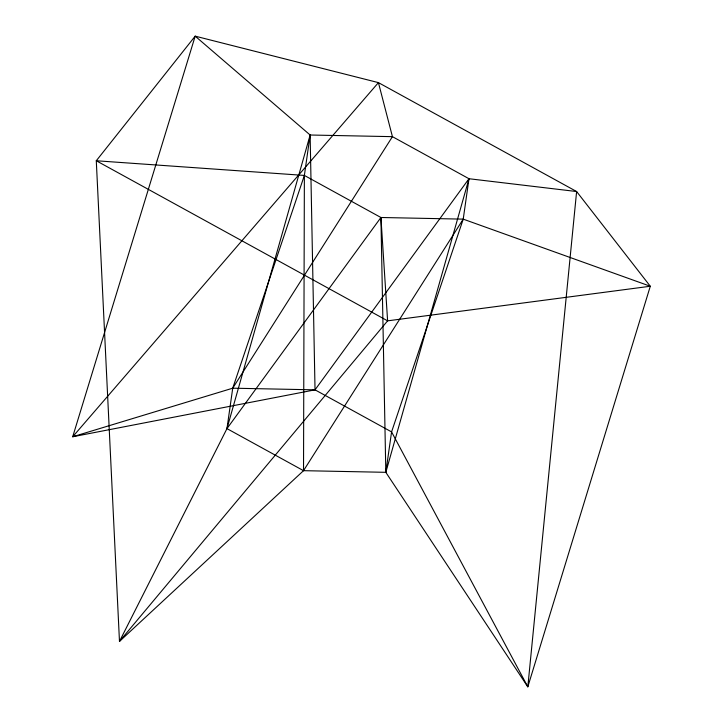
<?xml version="1.0" encoding="UTF-8"?>
<svg xmlns="http://www.w3.org/2000/svg" width="723" height="723" viewBox="0 0 723 723"><rect width="100%" height="100%" fill="white"/><g stroke="black" fill="none" stroke-linecap="round" stroke-linejoin="round"><path stroke-width="1.08" d="M303.524 470.673L304.374 175.427L310.131 135.011L195.183 36.15L96.286 160.759L119.476 641.4L303.524 470.673L463.226 219.141L468.983 178.726L392.435 136.656L310.131 135.011L226.968 428.612L119.476 641.4L387.609 320.849L650.293 286.245L527.817 686.85L385.82 472.318L380.922 217.496L304.374 175.427L96.286 160.759L387.609 320.849L380.922 217.496L463.226 219.141L650.293 286.245L576.62 191.532L378.427 82.621L195.183 36.15L72.707 436.755L315.029 389.842L391.577 431.902L527.817 686.85L576.62 191.532L468.983 178.726L315.029 389.842L232.725 388.188L72.707 436.755L378.427 82.621L392.435 136.656L232.725 388.188L226.968 428.612L303.524 470.673L385.82 472.318L468.983 178.726M385.82 472.318L391.577 431.902L463.226 219.141M232.725 388.188L304.374 175.427M226.968 428.612L380.922 217.496M310.131 135.011L315.029 389.842"/></g></svg>
